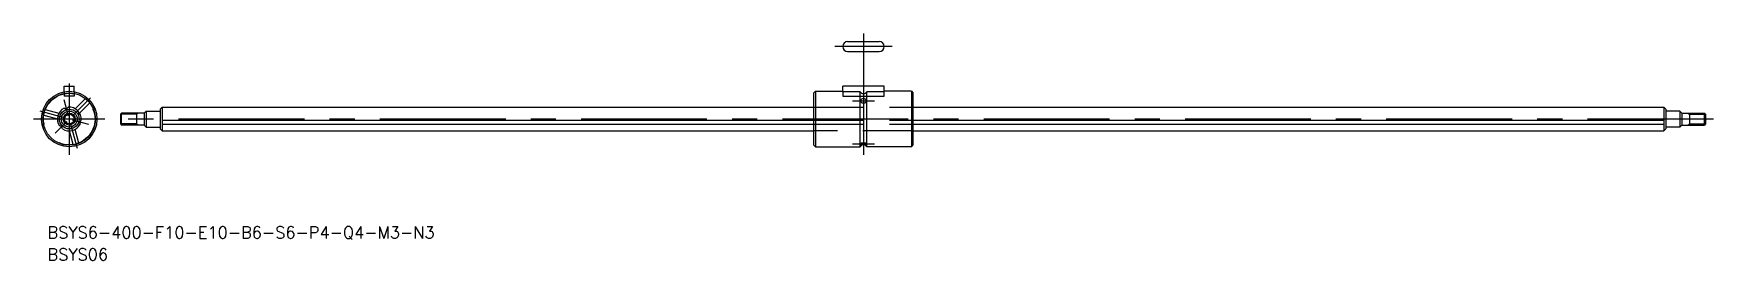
# Model space of a CAD drawing. Extents: x -9 to 415, y -36 to 22.
import ezdxf

# ---------------------------------------------------------------- set-up
doc = ezdxf.new("R2010")
doc.units = 0
doc.linetypes.add('CENTER', pattern=[50.8, 31.75, -6.35, 6.35, -6.35])
doc.linetypes.add('DASHED', pattern=[19.05, 12.7, -6.35])
doc.layers.get('0').update_dxf_attribs({"linetype": 'CONTINUOUS'})
doc.layers.add('CENTER', color=1, linetype='CENTER')
doc.styles.get("Standard").update_dxf_attribs({"font": 'txt.shx', "height": 3, "bigfont": 'bigfont.shx'})

# ---------------------------------------------------------------- blocks, each defined once
blk = doc.blocks.new('*U2')
at = {"color": 7, "linetype": 'CONTINUOUS'}
blk.add_text('BSYS6-400-F10-E10-B6-S6-P4-Q4-M3-N3', height=3, dxfattribs=at).set_placement((-5.5, -30.07))
blk = doc.blocks.new('*U3')
at = {"color": 7, "linetype": 'CONTINUOUS'}
blk.add_text('BSYS06', height=3, dxfattribs=at).set_placement((-5.5, -35.61))

msp = doc.modelspace()

# ---------------------------------------------------------------- linework, layer by layer
at = {"color": 7, "linetype": 'CONTINUOUS'}
for p, q in [((196.44, 19.53), (204.44, 19.53)), ((196.44, 17.03), (204.44, 17.03)), ((-1.25, 6.89), (-1.25, 8.3)), ((-1.25, 8.3), (1.25, 8.3)), ((1.25, 6.89), (1.25, 8.3)), ((188.34, 7), (187.94, 6.6)), ((187.94, -6.6), (187.94, 6.6)), ((188.34, 7), (188.34, -7)), ((188.34, 7), (195.19, 7)), ((205.69, 8.3), (195.19, 8.3)), ((195.19, 6.89), (195.19, 8.3)), ((199.59, 6.89), (195.19, 6.89)), ((199.59, -7), (199.59, 6.89)), ((201.29, -7), (201.29, 6.89)), ((205.69, 6.89), (201.29, 6.89)), ((205.69, 6.89), (205.69, 8.3)), ((212.54, 7), (205.69, 7)), ((212.54, 7), (212.94, 6.6)), ((212.54, 7), (212.54, -7)), ((212.94, 6.6), (212.94, -6.6)), ((13.21, 1.5), (12.94, 1.23)), ((12.94, 1.23), (12.94, -1.23)), ((18.94, 1.5), (13.21, 1.5)), ((13.21, -1.5), (13.21, 1.5)), ((16.94, 1.5), (16.94, -1.5)), ((19.44, 2), (18.94, 1.5)), ((18.94, 1.5), (18.94, -1.5)), ((19.44, 2), (22.94, 2)), ((19.44, 2), (19.44, -2)), ((22.94, 2.5), (23.44, 3)), ((22.94, 2.5), (22.94, -2.5)), ((23.44, 3), (187.94, 3)), ((23.44, 3), (23.44, -3)), ((212.94, 3), (402.44, 3)), ((402.94, 2.5), (402.44, 3)), ((402.44, 3), (402.44, -3)), ((402.94, 2.5), (402.94, -2.5)), ((406.44, 2), (402.94, 2)), ((406.44, 2), (406.94, 1.5)), ((406.44, 2), (406.44, -2)), ((406.94, 1.5), (406.94, -1.5)), ((406.94, 1.5), (412.67, 1.5)), ((408.94, 1.5), (408.94, -1.5)), ((412.67, -1.5), (412.67, 1.5)), ((412.67, 1.5), (412.94, 1.23)), ((412.94, 1.23), (412.94, -1.23)), ((12.94, -1.23), (13.21, -1.5)), ((18.94, -1.5), (13.21, -1.5)), ((19.44, -2), (18.94, -1.5)), ((19.44, -2), (22.94, -2)), ((22.94, -2.5), (23.44, -3)), ((23.44, -0.25), (187.94, -0.25)), ((23.44, -1.28), (187.94, -1.28)), ((23.44, -3), (187.94, -3)), ((212.94, -0.25), (402.44, -0.25)), ((212.94, -1.28), (402.44, -1.28)), ((212.94, -3), (402.44, -3)), ((402.94, -2.5), (402.44, -3)), ((406.44, -2), (402.94, -2)), ((406.44, -2), (406.94, -1.5)), ((406.94, -1.5), (412.67, -1.5)), ((412.94, -1.23), (412.67, -1.5)), ((188.34, -7), (187.94, -6.6)), ((188.34, -7), (199.59, -7)), ((212.54, -7), (201.29, -7)), ((212.54, -7), (212.94, -6.6))]:
    msp.add_line(p, q, dxfattribs=at)
at = {"color": 3, "linetype": 'DASHED'}
for p, q in [((-1.25, 6.89), (-1.25, 5.8)), ((1.25, 5.8), (-1.25, 5.8)), ((1.25, 6.89), (1.25, 5.8)), ((4.03, 5.09), (1.52, 2.58)), ((195.19, 6.89), (195.19, 5.8)), ((195.19, 5.8), (205.69, 5.8)), ((205.69, 5.8), (205.69, 6.89)), ((-6.43, 0.95), (-3, 0.03)), ((-6.04, 2.4), (-2.61, 1.48)), ((5.09, 4.03), (2.58, 1.52)), ((187.94, 3), (212.94, 3)), ((0.95, -6.43), (0.03, -3)), ((2.4, -6.04), (1.48, -2.61)), ((187.94, -0.25), (212.94, -0.25)), ((187.94, -1.28), (212.94, -1.28)), ((212.94, -3), (187.94, -3))]:
    msp.add_line(p, q, dxfattribs=at)
at = {"color": 3, "linetype": 'CONTINUOUS'}
for p, q in [((16.94, 1.23), (12.94, 1.23)), ((17.41, 1.5), (16.94, 1.23)), ((408.47, 1.5), (408.94, 1.23)), ((408.94, 1.23), (412.94, 1.23)), ((16.94, -1.23), (12.94, -1.23)), ((17.41, -1.5), (16.94, -1.23)), ((408.47, -1.5), (408.94, -1.23)), ((408.94, -1.23), (412.94, -1.23))]:
    msp.add_line(p, q, dxfattribs=at)
at = {"color": 7, "linetype": 'CONTINUOUS'}
for radius in [7, 6.6, 2.5, 2, 1.5]:
    msp.add_circle((0, 0), radius, dxfattribs=at)
at = {"color": 3, "linetype": 'DASHED'}
msp.add_circle((0, 0), 6.5, dxfattribs=at)
at = {"color": 3, "linetype": 'CONTINUOUS'}
msp.add_circle((0, 0), 1.23, dxfattribs=at)
at = {"color": 7, "linetype": 'CONTINUOUS'}
for centre, radius, start, end in [((196.44, 18.28), 1.25, 90, 270), ((204.44, 18.28), 1.25, 270, 90), ((200.44, 7.34), 0.964, 208.1582, 331.8418), ((200.18, 4.57), 0.49, 114.1221, 177.0855), ((200.27, 4.64), 0.583, 184.7321, 240.9328), ((200.44, 3.69), 1.41, 70.9048, 109.0952), ((200.7, 4.57), 0.49, 2.9145, 65.8779), ((200.61, 4.64), 0.583, 299.0672, 355.2679), ((0, 0), 3, 115.1952, 214.8048), ((-0.98, 3.67), 1, 252.9266, 317.0734), ((0, 0), 3, 355.1952, 94.8048), ((200.44, 5.11), 1.08, 245.1909, 294.8091), ((-2.69, -2.69), 1, 12.9266, 77.0734), ((0, 0), 3, 235.1952, 334.8048), ((3.67, -0.98), 1, 132.9266, 197.0734), ((200.44, -7.47), 0.971, 28.94, 151.06), ((199.86, -6.29), 0.166, 119.5933, 176.6973), ((199.85, -6.26), 0.156, 188.0089, 220.729), ((199.88, -6.17), 0.238, 231.3331, 252.1004), ((200.17, -6.83), 0.788, 100.9856, 119.8543), ((200.44, 0.07), 6.5, 264.3686, 275.6314), ((200.44, -14.38), 8.34, 87.0858, 92.9142), ((200.72, -6.83), 0.788, 60.1457, 79.0144), ((201.01, -6.17), 0.238, 287.8996, 308.6669), ((201.03, -6.29), 0.166, 3.3027, 60.4067), ((201.04, -6.26), 0.156, 319.271, 351.9911)]:
    msp.add_arc(centre, radius, start, end, dxfattribs=at)
at = {"layer": 'CENTER', "color": 1, "linetype": 'CENTER'}
for p, q in [((200.44, 21.53), (200.44, -9)), ((207.69, 18.28), (193.19, 18.28)), ((0, 9), (0, -9)), ((-0.21, 0.77), (-1.29, 4.83)), ((0.71, 0.71), (5.39, 5.39)), ((197.69, 4.6), (203.19, 4.6)), ((9, 0), (-9, 0)), ((-0.97, 0.26), (-7.36, 1.97)), ((414.94, 0), (10.94, 0)), ((-0.57, -0.57), (-3.54, -3.54)), ((0.26, -0.97), (1.97, -7.36)), ((0.77, -0.21), (4.83, -1.29)), ((197.69, -6.28), (203.19, -6.28))]:
    msp.add_line(p, q, dxfattribs=at)

# ---------------------------------------------------------------- block references
at = {"color": 7, "linetype": 'CONTINUOUS'}
for name in ['*U2', '*U3']:
    msp.add_blockref(name, (0, 0), dxfattribs=at)

doc.saveas('drawing.dxf')
